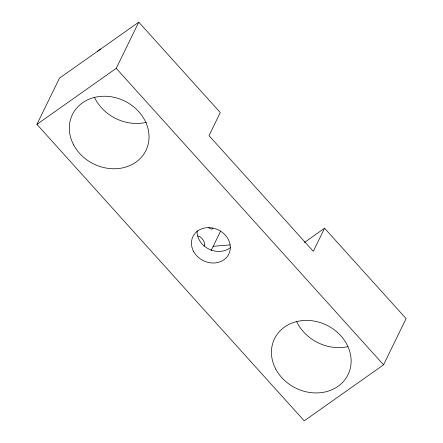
<?xml version="1.0" encoding="UTF-8"?>
<svg xmlns="http://www.w3.org/2000/svg" width="443" height="443" viewBox="0 0 443 443"><rect width="100%" height="100%" fill="white"/><g stroke="black" fill="none" stroke-linecap="round" stroke-linejoin="round"><path stroke-width="0.66" d="M36.919 124.378L59.445 78.184L138.775 22.15L220.271 112.533L209.007 135.636L313.317 251.325L324.581 228.228L406.081 318.622L383.544 364.81L304.225 420.85L36.919 124.378L116.238 68.338L138.775 22.15M211.112 250.572L220.597 231.119M304.358 242.515L324.581 228.228M213.183 246.314L230.172 244.896M116.238 68.338L383.544 364.81M146.417 122.334A41.913 35.927 26 0 1 94.442 97.283M347.86 346.653A41.913 35.927 26 0 1 296.555 321.452M97.488 51.36A49.898 42.772 26 0 1 100.799 49.023M230.593 247.427A19.957 17.105 26 0 1 208.841 249.055A19.957 17.105 26 0 1 197.096 230.742M212.939 228.25A5.986 2.791 54.8 0 1 208.736 227.713M197.871 236.091A5.986 2.791 54.8 0 1 203.326 240.333A5.986 2.791 54.8 0 1 204.013 246.142M73.693 145.005A40.917 35.069 26 0 0 142.64 155.742A40.917 35.069 26 0 0 111.182 96.773A40.917 35.069 26 0 0 73.693 145.005M275.812 369.174A40.917 35.069 26 0 0 344.759 379.906A40.917 35.069 26 0 0 313.29 320.942A40.917 35.069 26 0 0 275.812 369.174M193.574 251.414A19.957 17.105 26 0 0 227.209 256.647A19.957 17.105 26 0 0 211.859 227.885A19.957 17.105 26 0 0 193.574 251.414"/></g></svg>
